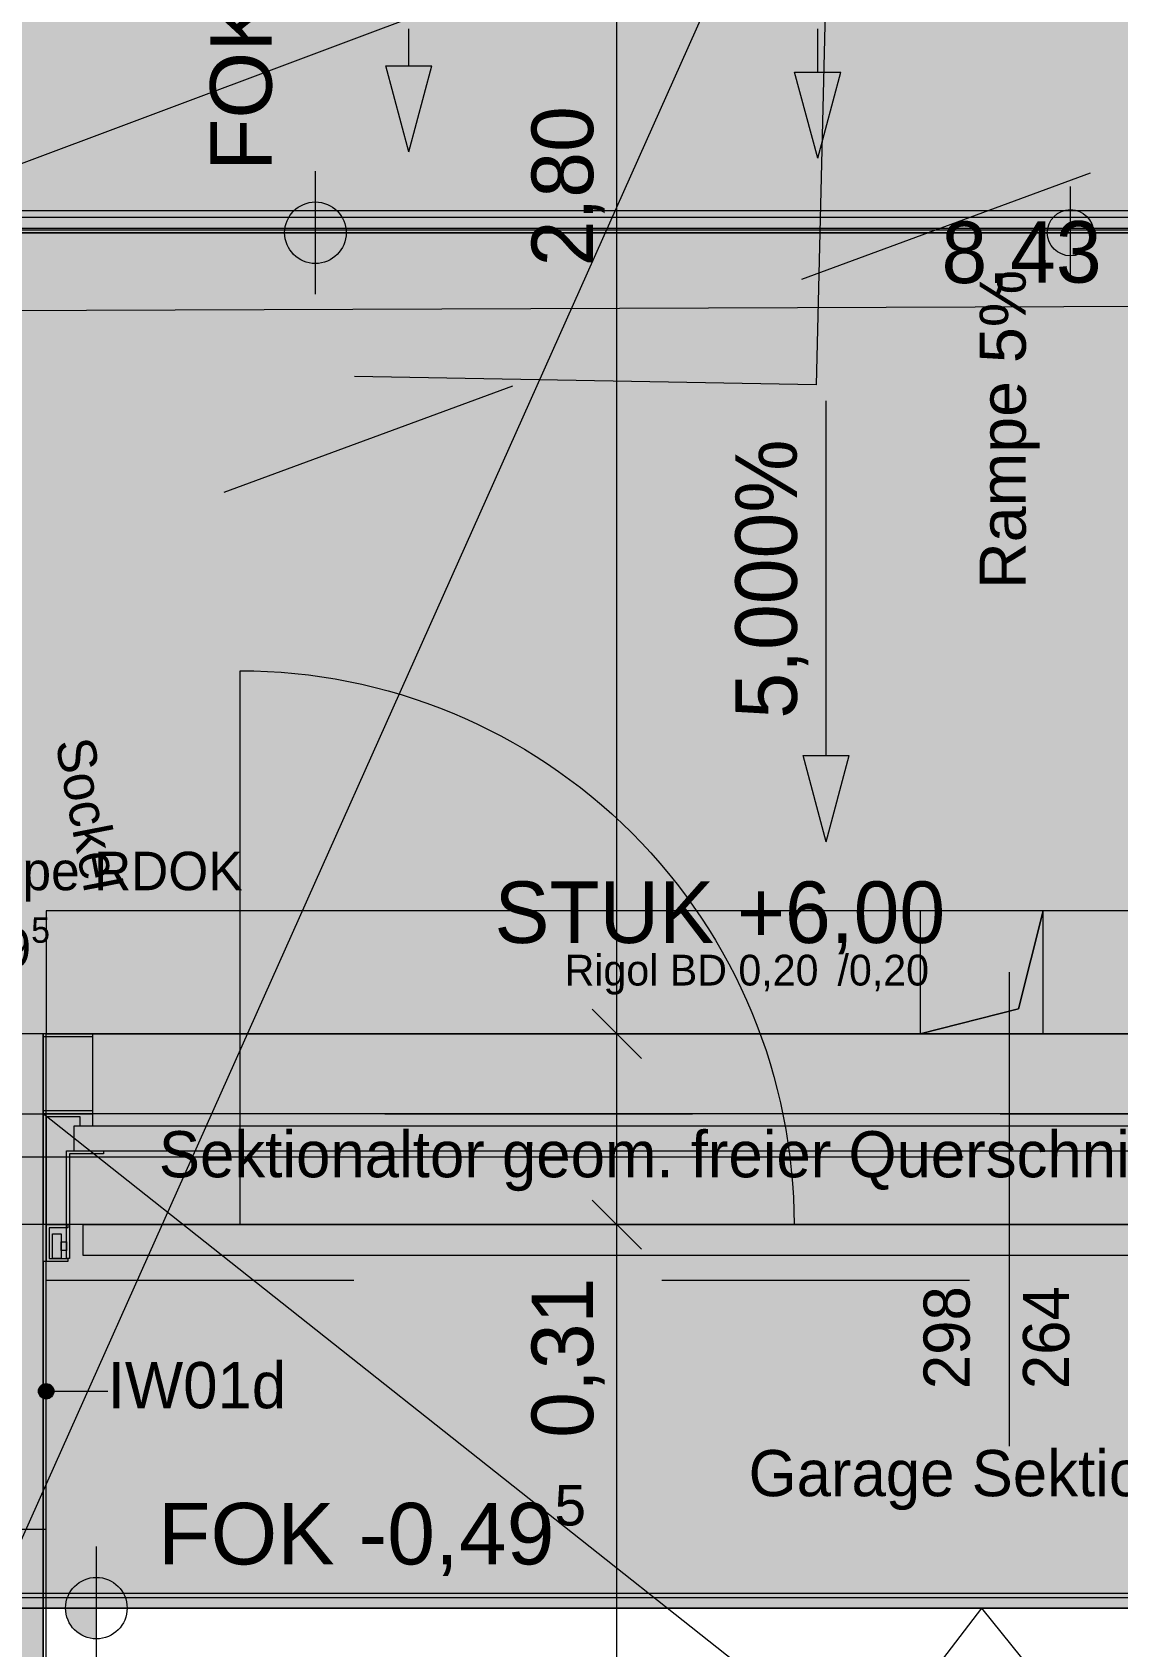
# Model space of a CAD drawing. Header units: metres. Extents: x -3.9 to 83, y -38 to 6.2.
# Drawn here: x 15.387 to 17.151, y -3.796 to -1.173 of the extents above; entities that cross this region are included whole.
import ezdxf

# ---------------------------------------------------------------- set-up
doc = ezdxf.new("R2010")
doc.units = ezdxf.units.M
doc.header["$MEASUREMENT"] = 0
doc.set_wipeout_variables(frame=1)
for name, pattern in [('Achse', [0.004, 0.002, -0.001, 0, -0.001]), ('GAS VERM', [0.013, 0.008, -0.005]), ('Punkt 1_1', [0.075, 0.025, -0.05]), ('Untersicht', [0.001, 0.0005, -0.0005]), ('Untersicht 1_1', [0.075, 0.025, -0.05]), ('Wipeout_Contour', [1, 0, -1])]:
    doc.linetypes.add(name, pattern=pattern)
for name, color, linetype in [('0._EG PP_2_000 Achsraster', 7, 'Continuous'), ('0._EG PP_2_110 Wand Aussen', 7, 'Continuous'), ('0._EG PP_2_220 Bodenaufbau', 7, 'Continuous'), ('0._EG PP_2_240 Unterdämmung', 7, 'Continuous'), ('0._EG PP_2_270 Deckendurchbruchsymbol', 7, 'Continuous'), ('0._EG PP_2_420 Rampe', 7, 'Continuous'), ('0._EG PP_2_870 Dokumentation allgemein', 7, 'Continuous'), ('0._EG PP_2_915 Allgemein Beschriftung.x', 7, 'Continuous'), ('0._EG PP_2_945 Einreichplan Beschriftung', 7, 'Continuous'), ('0._EG PP_2_950 Polierplan Bemaßung', 7, 'Continuous'), ('0._EG PP_2_970 Brandschutz', 7, 'Continuous'), ('0._EG PP_2_Gas_Gasleitung.verm', 7, 'Continuous')]:
    doc.layers.add(name, color=color, linetype=linetype)
doc.styles.add('ERSTELLTER_STIL_1', font='arial.ttf')
doc.styles.add('ERSTELLTER_STIL_2', font='')
doc.styles.add('ERSTELLTER_STIL_6', font='arial.ttf')
doc.styles.get('ERSTELLTER_STIL_2').set_extended_font_data('Eurostile')

msp = doc.modelspace()

# ---------------------------------------------------------------- hatches: boundary and pattern name
at = {"layer": '0._EG PP_2_110 Wand Aussen', "linetype": 'Continuous', "lineweight": 13, "true_color": 0xff6400}
for points in [[(15.325, -2.805), (15.405, -2.805), (15.405, -2.8), (15.325, -2.8)], [(15.325, -2.8976), (15.405, -2.8057), (15.405, -2.805), (15.325, -2.805)], [(15.405, -2.805), (15.405, -2.925), (15.485, -2.925), (15.485, -2.805)]]:
    msp.add_hatch(color=30, dxfattribs=at).paths.add_polyline_path(points)
at = {"layer": '0._EG PP_2_110 Wand Aussen', "linetype": 'Continuous', "lineweight": 0, "true_color": 0x373737}
msp.add_hatch(color=250, dxfattribs=at).paths.add_polyline_path([(15.405, -2.925), (15.405, -2.93), (15.485, -2.93), (15.485, -2.925)])
at = {"layer": '0._EG PP_2_110 Wand Aussen', "linetype": 'Continuous', "lineweight": 0, "true_color": 0xffffff}
msp.add_hatch(color=7, dxfattribs=at).paths.add_polyline_path([(15.455, -2.95), (15.455, -2.99), (18.495, -2.99), (18.495, -2.95)])
at = {"layer": '0._EG PP_2_220 Bodenaufbau', "linetype": 'Continuous', "lineweight": 0, "true_color": 0x111111}
msp.add_hatch(color=250, dxfattribs=at).paths.add_polyline_path([(18.559, -1.3916), (14.8492, -0.0413), (15.1324, -1.4985), (18.5586, -1.4985)])
at = {"layer": '0._EG PP_2_220 Bodenaufbau', "linetype": 'Continuous', "lineweight": 13}
msp.add_hatch(color=8, dxfattribs=at).paths.add_polyline_path([(18.5343, -2.8), (18.5343, -2.6), (15.41, -2.6), (15.41, -2.8)])
at = {"layer": '0._EG PP_2_270 Deckendurchbruchsymbol', "linetype": 'Continuous', "lineweight": 0, "true_color": 0x000000}
msp.add_hatch(color=18, dxfattribs=at).paths.add_polyline_path([(16.83, -2.8), (17.03, -2.8), (17.03, -2.6), (16.9896, -2.7596)])
at = {"layer": '0._EG PP_2_945 Einreichplan Beschriftung', "linetype": 'Continuous', "lineweight": 0, "true_color": 0x3f3f3f}
msp.add_hatch(color=250, dxfattribs=at).paths.add_polyline_path([(15.47, -3.16), (18.39, -3.16), (18.39, -3.11), (15.47, -3.11)])
at = {"layer": '0._EG PP_2_950 Polierplan Bemaßung', "linetype": 'Continuous', "lineweight": 13, "true_color": 0x6c6cff}
for points in [[(15.9993, -1.367), (16.0368, -1.2271), (15.9618, -1.2271)], [(16.6772, -2.4879), (16.7147, -2.348), (16.6397, -2.348)]]:
    msp.add_hatch(color=171, dxfattribs=at).paths.add_polyline_path(points)
at = {"layer": '0._EG PP_2_950 Polierplan Bemaßung', "linetype": 'Continuous', "lineweight": 0, "true_color": 0x000000}
for points in [[(15.8474, -1.4985), (15.8474, -1.4485), (15.8282, -1.4523), (15.812, -1.4632), (15.8012, -1.4794), (15.7974, -1.4985)], [(15.8474, -1.4985), (15.8474, -1.5485), (15.8665, -1.5447), (15.8827, -1.5339), (15.8936, -1.5177), (15.8974, -1.4985)], [(15.4915, -3.733), (15.5415, -3.733), (15.5377, -3.7138), (15.5268, -3.6976), (15.5106, -3.6868), (15.4915, -3.683)], [(15.4915, -3.733), (15.4415, -3.733), (15.4453, -3.7521), (15.4561, -3.7683), (15.4724, -3.7792), (15.4915, -3.783)]]:
    msp.add_hatch(color=18, dxfattribs=at).paths.add_polyline_path(points)

# ---------------------------------------------------------------- linework, layer by layer
at = {"layer": '0._EG PP_2_000 Achsraster', "color": 5, "linetype": 'Achse', "lineweight": 0, "ltscale": 1000}
msp.add_line((-1.5, -3), (21, -3), dxfattribs=at)
at = {"layer": '0._EG PP_2_110 Wand Aussen', "color": 7, "linetype": 'Continuous', "lineweight": 13, "ltscale": 1000}
for p, q in [((16.975, -3.4698), (16.975, -2.7)), ((15.405, -2.805), (15.405, -2.8)), ((15.485, -2.805), (15.405, -2.805)), ((15.405, -2.8057), (15.405, -2.805)), ((15.485, -2.8), (15.485, -2.805)), ((15.485, -2.8), (15.485, -2.805)), ((15.485, -2.805), (15.485, -2.925)), ((15.485, -2.805), (15.485, -2.925)), ((15.485, -2.925), (15.405, -2.925)), ((15.485, -2.93), (15.405, -2.93)), ((15.485, -2.93), (15.405, -2.93)), ((15.485, -2.93), (15.405, -2.93)), ((15.485, -2.925), (15.485, -2.93)), ((15.485, -2.925), (15.485, -2.93)), ((15.455, -2.95), (15.455, -2.99)), ((18.495, -2.95), (15.455, -2.95)), ((15.455, -2.99), (18.495, -2.99))]:
    msp.add_line(p, q, dxfattribs=at)
at = {"layer": '0._EG PP_2_110 Wand Aussen', "color": 7, "linetype": 'Untersicht 1_1', "lineweight": 13, "ltscale": 1000}
msp.add_line((18.485, -2.8), (15.485, -2.8), dxfattribs=at)
at = {"layer": '0._EG PP_2_110 Wand Aussen', "color": 8, "linetype": 'Continuous', "lineweight": 13, "ltscale": 1000}
for p, q in [((15.405, -2.93), (15.485, -2.93)), ((15.465, -2.935), (15.41, -2.935)), ((15.465, -2.95), (15.465, -2.935)), ((15.485, -2.93), (15.485, -2.95)), ((15.485, -2.95), (15.465, -2.95)), ((15.443, -3.165), (15.443, -2.99)), ((15.443, -2.99), (15.503, -2.99)), ((15.503, -2.99), (15.503, -2.995)), ((15.503, -2.995), (15.448, -2.995)), ((15.448, -2.995), (15.448, -3.165)), ((15.445, -3.11), (15.445, -3.115)), ((15.4345, -3.125), (15.4345, -3.165)), ((15.4345, -3.152), (15.4345, -3.138)), ((15.4345, -3.138), (15.443, -3.138)), ((15.443, -3.138), (15.443, -3.152)), ((15.443, -3.152), (15.4345, -3.152)), ((15.448, -3.165), (15.443, -3.165)), ((15.445, -3.165), (15.445, -3.17))]:
    msp.add_line(p, q, dxfattribs=at)
at = {"layer": '0._EG PP_2_110 Wand Aussen', "color": 8, "linetype": 'Punkt 1_1', "lineweight": 0, "ltscale": 1000}
msp.add_line((18.465, -2.93), (15.485, -2.93), dxfattribs=at)
at = {"layer": '0._EG PP_2_110 Wand Aussen', "color": 7, "linetype": 'Continuous', "lineweight": 13, "ltscale": 1000, "flags": 128}
for points in [[(15.405, -2.8), (15.325, -2.8)], [(15.485, -2.8), (15.405, -2.8)], [(15.405, -2.8), (15.405, -2.805)], [(15.41, -2.8), (15.405, -2.8)], [(15.405, -2.805), (15.405, -2.925)], [(15.405, -2.925), (15.405, -2.93)]]:
    msp.add_lwpolyline(points, dxfattribs=at)
at = {"layer": '0._EG PP_2_220 Bodenaufbau', "color": 7, "linetype": 'Continuous', "lineweight": 18, "ltscale": 1000, "flags": 128}
for points in [[(18.5586, -1.463), (15.125, -1.463)], [(15.1319, -1.4985), (18.5586, -1.4985)], [(18.5586, -1.4985), (15.1324, -1.4985)]]:
    msp.add_lwpolyline(points, dxfattribs=at)
at = {"layer": '0._EG PP_2_220 Bodenaufbau', "color": 8, "linetype": 'Continuous', "lineweight": 13, "ltscale": 1000, "flags": 128}
msp.add_lwpolyline([(18.5343, -2.8), (18.5343, -2.6), (15.41, -2.6), (15.41, -2.8)], close=True, dxfattribs=at)
at = {"layer": '0._EG PP_2_240 Unterdämmung', "color": 30, "linetype": 'Untersicht', "lineweight": 13, "ltscale": 1000, "true_color": 0xff6400, "flags": 128}
msp.add_lwpolyline([(12.96, -2.93), (18.6653, -2.93), (18.6723, -0.81)], dxfattribs=at)
at = {"layer": '0._EG PP_2_270 Deckendurchbruchsymbol', "color": 7, "linetype": 'Continuous', "lineweight": 13, "ltscale": 1000, "flags": 128}
for points in [[(16.9896, -2.7596), (17.03, -2.6), (16.83, -2.6), (16.83, -2.8)], [(16.83, -2.8), (17.03, -2.8), (17.03, -2.6), (16.9896, -2.7596)]]:
    msp.add_lwpolyline(points, close=True, dxfattribs=at)
at = {"layer": '0._EG PP_2_420 Rampe', "color": 7, "linetype": 'Continuous', "lineweight": 13, "ltscale": 1000}
msp.add_line((18.6426, -5.8532), (16.93, -3.733), dxfattribs=at)
at = {"layer": '0._EG PP_2_420 Rampe', "color": 7, "linetype": 'Continuous', "lineweight": 18, "ltscale": 1000, "flags": 128}
for points in [[(18.5701, -1.4738), (14.8724, -1.4738)], [(14.8758, -1.4913), (18.57, -1.4913)], [(18.5701, -1.4944), (15.0801, -1.4944)], [(14.8772, -1.4985), (18.57, -1.4985)], [(15.41, -2.6), (15.41, -2.8)], [(18.5343, -2.6), (15.41, -2.6)], [(15.41, -2.8), (18.5343, -2.8)]]:
    msp.add_lwpolyline(points, dxfattribs=at)
at = {"layer": '0._EG PP_2_915 Allgemein Beschriftung.x', "color": 7, "linetype": 'Continuous', "lineweight": 13, "ltscale": 1000}
msp.add_line((15.46, -3.3807), (15.51, -3.3807), dxfattribs=at)
at = {"layer": '0._EG PP_2_945 Einreichplan Beschriftung', "color": 7, "linetype": 'Continuous', "lineweight": 13, "ltscale": 1000, "flags": 128}
msp.add_lwpolyline([(15.47, -3.16), (15.47, -3.11), (18.39, -3.11), (18.39, -3.16)], close=True, dxfattribs=at)
at = {"layer": '0._EG PP_2_950 Polierplan Bemaßung', "color": 6, "linetype": 'Continuous', "lineweight": 13, "ltscale": 1000, "true_color": 0xfb02fe}
for p, q in [((16.3372, -2.8), (16.3372, 0)), ((12.9571, -1.6334), (21.3851, -1.6025)), ((16.2972, -2.76), (16.3772, -2.84)), ((16.4122, -2.8), (16.2622, -2.8)), ((16.3372, -3.11), (16.3372, -2.8)), ((16.2972, -3.07), (16.3772, -3.15)), ((16.4122, -3.11), (16.2622, -3.11)), ((16.3372, -12.595), (16.3372, -3.11))]:
    msp.add_line(p, q, dxfattribs=at)
at = {"layer": '0._EG PP_2_950 Polierplan Bemaßung', "color": 76, "linetype": 'Continuous', "lineweight": 13, "ltscale": 1000, "true_color": 0x3f7f02}
for p, q in [((15.0801, -1.4944), (18.8546, -0.08)), ((17.074, -1.5735), (17.074, -1.4235)), ((16.999, -1.4985), (17.149, -1.4985))]:
    msp.add_line(p, q, dxfattribs=at)
at = {"layer": '0._EG PP_2_950 Polierplan Bemaßung', "color": 30, "linetype": 'Untersicht', "lineweight": 13, "ltscale": 1000, "true_color": 0xff6400}
msp.add_line((18.9827, -0.71), (12.96, -2.93), dxfattribs=at)
at = {"layer": '0._EG PP_2_950 Polierplan Bemaßung', "color": 171, "linetype": 'Continuous', "lineweight": 13, "ltscale": 1000, "true_color": 0x6c6cff}
for p, q in [((15.9993, -1.2271), (15.9993, -1.167)), ((16.6634, -1.1773), (16.6634, -1.1673)), ((16.6634, -1.2374), (16.6634, -1.1773)), ((15.9618, -1.2271), (16.0368, -1.2271)), ((15.9993, -1.367), (15.9618, -1.2271)), ((15.9993, -1.367), (16.0368, -1.2271)), ((16.6259, -1.2374), (16.7009, -1.2374)), ((16.6634, -1.3773), (16.6259, -1.2374)), ((16.6634, -1.3773), (16.7009, -1.2374)), ((16.6772, -2.2879), (16.6772, -1.7717)), ((16.6772, -2.348), (16.6772, -2.2879)), ((16.6397, -2.348), (16.7147, -2.348)), ((16.6772, -2.4879), (16.6397, -2.348)), ((16.6772, -2.4879), (16.7147, -2.348))]:
    msp.add_line(p, q, dxfattribs=at)
at = {"layer": '0._EG PP_2_950 Polierplan Bemaßung', "color": 7, "linetype": 'Continuous', "lineweight": 13, "ltscale": 1000}
for p, q in [((15.8474, -1.5985), (15.8474, -1.3985)), ((15.9474, -1.4985), (15.7474, -1.4985)), ((15.4915, -3.833), (15.4915, -3.633))]:
    msp.add_line(p, q, dxfattribs=at)
for centre in [(15.8474, -1.4985), (15.4915, -3.733)]:
    msp.add_circle(centre, 0.05, dxfattribs=at)
at = {"layer": '0._EG PP_2_950 Polierplan Bemaßung', "color": 76, "linetype": 'Continuous', "lineweight": 13, "ltscale": 1000, "true_color": 0x3f7f02}
msp.add_circle((17.074, -1.4985), 0.0375, dxfattribs=at)
at = {"layer": '0._EG PP_2_970 Brandschutz', "color": 7, "linetype": 'Continuous', "lineweight": 13, "ltscale": 1000, "flags": 128}
msp.add_lwpolyline([(15.725, -3.11), (15.725, -2.21, -0.414214), (16.625, -3.11)], format="xyb", close=True, dxfattribs=at)
at = {"layer": '0._EG PP_2_Gas_Gasleitung.verm', "color": 54, "linetype": 'GAS VERM', "lineweight": 13, "ltscale": 1000, "true_color": 0xa8a800}
for p, q in [((16.7029, 0.0039), (16.6608, -1.7456)), ((16.6608, -1.7456), (15.9109, -1.7319))]:
    msp.add_line(p, q, dxfattribs=at)

# ---------------------------------------------------------------- texts
at = {"layer": '0._EG PP_2_110 Wand Aussen', "color": 7, "linetype": 'Continuous', "lineweight": 18, "insert": (16.8705, -2.671), "char_height": 0.1, "attachment_point": 9, "style": 'ERSTELLTER_STIL_2'}
msp.add_mtext('\\A1;{\\pqr;\\pt0;\\fEurostile|b0|i0|c0|p0;\\W1.000000;STUK +6,00}', dxfattribs=at)
at = {"layer": '0._EG PP_2_110 Wand Aussen', "color": 7, "linetype": 'Continuous', "lineweight": 13, "char_height": 0.075, "attachment_point": 9, "rotation": 90, "style": 'ERSTELLTER_STIL_2'}
for s, insert in [('\\A1;{\\pqr;\\pt0;\\fEurostile|b0|i0|c0|p0;\\W1.000000;298}', (16.9114, -3.21)), ('\\A1;{\\pqr;\\pt0;\\fEurostile|b0|i0|c0|p0;\\W1.000000;264}', (17.073, -3.21))]:
    msp.add_mtext(s, dxfattribs=dict(at, insert=insert))
at = {"layer": '0._EG PP_2_110 Wand Aussen', "color": 7, "linetype": 'Continuous', "lineweight": 13, "insert": (17.4432, -3.5738), "char_height": 0.075, "attachment_point": 9, "style": 'ERSTELLTER_STIL_2'}
msp.add_mtext('\\A1;{\\pqr;\\pt0;\\fEurostile|b0|i0|c0|p0;\\W1.000000;Garage Sektionaltor}', dxfattribs=at)
at = {"layer": '0._EG PP_2_270 Deckendurchbruchsymbol', "color": 1, "linetype": 'Continuous', "lineweight": 0, "insert": (16.5605, -2.7366), "char_height": 0.05, "attachment_point": 8, "style": 'ERSTELLTER_STIL_2'}
msp.add_mtext('\\A1;{\\pqc;\\pt0;\\fEurostile|b0|i0|c0|p0;\\W1.000000;Rigol BD 0,20\\fEurostile|b0|i0|c0|p0;\\W1.000000;\\A1{\\H.66x;\\S^  ;}\\fEurostile|b0|i0|c0|p0;\\W1.000000; /0,20\\fEurostile|b0|i0|c0|p0;\\W1.000000;\\A1{\\H.66x;\\S^  ;}\\fEurostile|b0|i0|c0|p0;\\W1.000000;\\fEurostile|b0|i0|c0|p0;\\W1.000000;\\A1{\\H.66x;\\S^  ;}}', dxfattribs=at)
at = {"layer": '0._EG PP_2_870 Dokumentation allgemein', "color": 14, "linetype": 'Continuous', "lineweight": 13, "true_color": 0xa80000, "insert": (15.486, -2.3142), "char_height": 0.0625, "attachment_point": 1, "rotation": 280.997, "style": 'ERSTELLTER_STIL_2'}
msp.add_mtext('\\A1;{\\pql;\\fEurostile|b0|i0|c0|p0;\\W1.000000;Sockel}', dxfattribs=at)
at = {"layer": '0._EG PP_2_915 Allgemein Beschriftung.x', "color": 7, "linetype": 'Continuous', "lineweight": 13, "insert": (17.0242, -2.0771), "char_height": 0.075, "attachment_point": 7, "rotation": 90, "style": 'ERSTELLTER_STIL_6'}
msp.add_mtext('\\A1;{\\pql;\\fHelvetica|b0|i0|c0|p0;\\W1.000000;Rampe 5%}', dxfattribs=at)
at = {"layer": '0._EG PP_2_915 Allgemein Beschriftung.x', "color": 7, "linetype": 'Continuous', "lineweight": 13, "insert": (15.51, -3.3713), "char_height": 0.075, "attachment_point": 4, "style": 'ERSTELLTER_STIL_2'}
msp.add_mtext('\\A1;{\\pql;\\fEurostile|b0|i0|c0|p0;\\W1.000000;IW01d}', dxfattribs=at)
at = {"layer": '0._EG PP_2_945 Einreichplan Beschriftung', "color": 7, "linetype": 'Continuous', "lineweight": 13, "insert": (15.593, -3.0557), "char_height": 0.075, "width": 2.670945, "attachment_point": 7, "style": 'ERSTELLTER_STIL_2'}
msp.add_mtext('\\A1;{\\pql;\\fEurostile|b0|i0|c0|p0;\\W1.000000;Sektionaltor geom. freier Querschnitt 2,20m² mit Gehtür}', dxfattribs=at)
at = {"layer": '0._EG PP_2_950 Polierplan Bemaßung', "color": 7, "linetype": 'Continuous', "lineweight": 13, "insert": (15.8056, -1.3985), "char_height": 0.1, "attachment_point": 7, "rotation": 90, "style": 'ERSTELLTER_STIL_1'}
msp.add_mtext('\\A1;{\\pql;\\fArial|b0|i0|c0|p0;\\W1.000000;FOK -0,38\\fArial|b0|i0|c0|p0;\\W1.000000;\\A1{\\H.66x;\\S5^  ;}}', dxfattribs=at)
at = {"layer": '0._EG PP_2_950 Polierplan Bemaßung', "color": 6, "linetype": 'Continuous', "lineweight": 13, "true_color": 0xfb02fe, "char_height": 0.1, "width": 0.306373, "attachment_point": 7, "style": 'ERSTELLTER_STIL_2'}
for s, insert, rotation in [('\\A1;{\\pql;\\fEurostile|b0|i0|c0|p0;\\W1.000000;2,80}', (16.3172, -1.5532), 90), ('\\A1;{\\pql;\\fEurostile|b0|i0|c0|p0;\\W1.000000;8,43}', (16.8647, -1.599), 0.2101), ('\\A1;{\\pql;\\fEurostile|b0|i0|c0|p0;\\W1.000000;0,31}', (16.3172, -3.4564), 90)]:
    msp.add_mtext(s, dxfattribs=dict(at, insert=insert, rotation=rotation))
at = {"layer": '0._EG PP_2_950 Polierplan Bemaßung', "color": 171, "linetype": 'Continuous', "lineweight": 13, "true_color": 0x6c6cff, "insert": (16.6482, -2.2879), "char_height": 0.1, "attachment_point": 7, "rotation": 90, "style": 'ERSTELLTER_STIL_2'}
msp.add_mtext('\\A1;{\\pql;\\fEurostile|b0|i0|c0|p0;\\W1.000000;5,000\\fEurostile|b0|i0|c0|p0;\\W1.000000;%}', dxfattribs=at)
at = {"layer": '0._EG PP_2_950 Polierplan Bemaßung', "color": 76, "linetype": 'Continuous', "lineweight": 13, "true_color": 0x3f7f02, "insert": (15.195, -2.5855), "char_height": 0.0625, "width": 0.537415, "attachment_point": 7, "style": 'ERSTELLTER_STIL_2'}
msp.add_mtext('\\A1;{\\pql;\\fEurostile|b0|i0|c0|p0;\\W1.000000;Rampe RDOK}', dxfattribs=at)
at = {"layer": '0._EG PP_2_950 Polierplan Bemaßung', "color": 76, "linetype": 'Continuous', "lineweight": 13, "true_color": 0x3f7f02, "insert": (15.195, -2.7098), "char_height": 0.0625, "attachment_point": 7, "style": 'ERSTELLTER_STIL_2'}
msp.add_mtext('\\A1;{\\pql;\\fEurostile|b0|i0|c0|p0;\\W1.000000;-0,49\\fEurostile|b0|i0|c0|p0;\\W1.000000;\\A1{\\H.66x;\\S5^  ;}}', dxfattribs=at)
at = {"layer": '0._EG PP_2_950 Polierplan Bemaßung', "color": 7, "linetype": 'Continuous', "lineweight": 13, "insert": (15.5915, -3.6912), "char_height": 0.1, "attachment_point": 7, "style": 'ERSTELLTER_STIL_1'}
msp.add_mtext('\\A1;{\\pql;\\fArial|b0|i0|c0|p0;\\W1.000000;FOK -0,49\\fArial|b0|i0|c0|p0;\\W1.000000;\\A1{\\H.66x;\\S5^  ;}}', dxfattribs=at)

# ---------------------------------------------------------------- wipeouts: each hides what was drawn before it
at = {"color": 254, "linetype": 'Wipeout_Contour', "lineweight": 0, "ltscale": 71.587741}
msp.add_wipeout([(15.41, -12.685), (15.41, -3.11), (15.405, -3.11), (15.405, -12.685)], dxfattribs=at).dxf.layer = '0._EG PP_2_110 Wand Aussen'

# ---------------------------------------------------------------- next in the draw order: linework, layer by layer
at = {"layer": '0._EG PP_2_110 Wand Aussen', "color": 8, "linetype": 'Continuous', "lineweight": 13, "ltscale": 1000}
for p, q in [((15.4205, -3.125), (15.4345, -3.125)), ((15.4205, -3.165), (15.4205, -3.125)), ((15.4345, -3.165), (15.4205, -3.165))]:
    msp.add_line(p, q, dxfattribs=at)
at = {"layer": '0._EG PP_2_915 Allgemein Beschriftung.x', "color": 7, "linetype": 'Continuous', "lineweight": 13, "ltscale": 1000}
msp.add_line((15.4225, -3.3807), (15.46, -3.3807), dxfattribs=at)

# ---------------------------------------------------------------- next in the draw order: wipeouts: each hides what was drawn before it
at = {"color": 254, "linetype": 'Wipeout_Contour', "lineweight": 0, "ltscale": 71.441081}
msp.add_wipeout([(15.405, -12.685), (15.405, -3.11), (15.325, -3.11), (15.325, -12.685)], dxfattribs=at).dxf.layer = '0._EG PP_2_110 Wand Aussen'

# ---------------------------------------------------------------- next in the draw order: hatches: boundary and pattern name
at = {"layer": '0._EG PP_2_110 Wand Aussen', "linetype": 'Continuous', "lineweight": 13, "true_color": 0xff6400}
msp.add_hatch(color=30, dxfattribs=at).paths.add_polyline_path([(15.405, -6.225), (15.405, -2.8057), (15.325, -2.8976), (15.325, -6.225)])
at = {"layer": '0._EG PP_2_220 Bodenaufbau', "linetype": 'Continuous', "lineweight": 0, "true_color": 0x111111}
msp.add_hatch(color=250, dxfattribs=at).paths.add_polyline_path([(18.5555, -2.439), (18.5586, -1.4985), (15.1319, -1.4985), (15.32, -2.4666), (15.32, -3.733), (18.5426, -3.733), (18.5469, -2.439)])
at = {"layer": '0._EG PP_2_915 Allgemein Beschriftung.x', "linetype": 'Continuous', "lineweight": 0, "true_color": 0x000000}
msp.add_hatch(color=18, dxfattribs=at).paths.add_polyline_path([(15.3975, -3.3807), (15.3985, -3.3855), (15.4012, -3.3895), (15.4052, -3.3922), (15.41, -3.3932), (15.4148, -3.3922), (15.4188, -3.3895), (15.4215, -3.3855), (15.4225, -3.3807), (15.4215, -3.3759), (15.4188, -3.3719), (15.4148, -3.3691), (15.41, -3.3682), (15.4052, -3.3691), (15.4012, -3.3719), (15.3985, -3.3759)])

# ---------------------------------------------------------------- next in the draw order: linework, layer by layer
at = {"layer": '0._EG PP_2_110 Wand Aussen', "color": 7, "linetype": 'Continuous', "lineweight": 13, "ltscale": 1000}
msp.add_line((15.405, -6.225), (15.405, -2.8057), dxfattribs=at)
at = {"layer": '0._EG PP_2_110 Wand Aussen', "color": 7, "linetype": 'Continuous', "lineweight": 18, "ltscale": 1000}
msp.add_line((15.405, -2.93), (15.405, -3.11), dxfattribs=at)
msp.add_line((15.405, -2.93), (15.405, -3.11), dxfattribs=at)
msp.add_line((15.405, -2.93), (15.405, -3.11), dxfattribs=at)
at = {"layer": '0._EG PP_2_110 Wand Aussen', "color": 8, "linetype": 'Continuous', "lineweight": 13, "ltscale": 1000}
for p, q in [((15.405, -3.17), (15.405, -2.93)), ((15.41, -2.935), (15.41, -3.17)), ((15.41, -3.17), (15.41, -3.11)), ((15.41, -3.11), (15.445, -3.11)), ((15.445, -3.115), (15.415, -3.115)), ((15.415, -3.115), (15.415, -3.165)), ((15.41, -3.17), (15.405, -3.17)), ((15.445, -3.17), (15.41, -3.17)), ((15.415, -3.165), (15.445, -3.165))]:
    msp.add_line(p, q, dxfattribs=at)
at = {"layer": '0._EG PP_2_110 Wand Aussen', "color": 8, "linetype": 'Punkt 1_1', "lineweight": 0, "ltscale": 1000}
for p, q in [((18.545, -5.4169), (15.405, -2.93)), ((15.405, -3.17), (15.405, -5.4169))]:
    msp.add_line(p, q, dxfattribs=at)
at = {"layer": '0._EG PP_2_110 Wand Aussen', "color": 7, "linetype": 'Untersicht 1_1', "lineweight": 13, "ltscale": 1000}
msp.add_line((18.545, -3.11), (15.405, -3.11), dxfattribs=at)
at = {"layer": '0._EG PP_2_110 Wand Aussen', "color": 7, "linetype": 'Continuous', "lineweight": 13, "ltscale": 1000, "flags": 128}
msp.add_lwpolyline([(15.41, -6.225), (15.41, -2.8)], dxfattribs=at)
at = {"layer": '0._EG PP_2_110 Wand Aussen', "color": 7, "linetype": 'Continuous', "lineweight": 18, "ltscale": 1000, "flags": 128}
for points in [[(15.405, -3.11), (15.325, -3.11)], [(15.41, -3.11), (15.405, -3.11)], [(15.41, -3.605), (15.41, -3.11)], [(15.41, -4.505), (15.41, -3.605)]]:
    msp.add_lwpolyline(points, dxfattribs=at)
at = {"layer": '0._EG PP_2_110 Wand Aussen', "color": 16, "linetype": 'Untersicht', "lineweight": 13, "ltscale": 1000, "true_color": 0x7e0000, "flags": 128}
msp.add_lwpolyline([(15.41, -3.605), (15.405, -3.605), (15.325, -3.605), (15.32, -3.605)], dxfattribs=at)
at = {"layer": '0._EG PP_2_220 Bodenaufbau', "color": 7, "linetype": 'Continuous', "lineweight": 13, "ltscale": 1000, "true_color": 0xf4f4f4, "flags": 128}
for points in [[(18.8361, -3.7091), (15.12, -3.7091)], [(15.12, -3.733), (18.8361, -3.733)]]:
    msp.add_lwpolyline(points, dxfattribs=at)
at = {"layer": '0._EG PP_2_220 Bodenaufbau', "color": 7, "linetype": 'Continuous', "lineweight": 18, "ltscale": 1000, "flags": 128}
msp.add_lwpolyline([(18.5426, -3.733), (15.32, -3.733)], dxfattribs=at)
at = {"layer": '0._EG PP_2_240 Unterdämmung', "color": 30, "linetype": 'Untersicht', "lineweight": 13, "ltscale": 1000, "true_color": 0xff6400, "flags": 128}
msp.add_lwpolyline([(15.32, -2.93), (15.32, -12.685), (18.5127, -12.685), (18.5453, -2.93)], close=True, dxfattribs=at)
at = {"layer": '0._EG PP_2_240 Unterdämmung', "color": 8, "linetype": 'Untersicht', "lineweight": 13, "ltscale": 1000, "flags": 128}
for points in [[(18.5447, -3.11), (15.41, -3.11)], [(15.41, -3.115), (15.41, -3.11)], [(15.41, -3.195), (15.41, -3.115)], [(15.41, -3.2), (15.41, -3.195)], [(15.41, -3.2), (18.4544, -3.2)]]:
    msp.add_lwpolyline(points, dxfattribs=at)
at = {"layer": '0._EG PP_2_420 Rampe', "color": 7, "linetype": 'Continuous', "lineweight": 13, "ltscale": 1000}
for p, q in [((15.32, -3.733), (16.93, -0.13)), ((15.305, -5.8532), (16.93, -3.733))]:
    msp.add_line(p, q, dxfattribs=at)
at = {"layer": '0._EG PP_2_420 Rampe', "color": 7, "linetype": 'Continuous', "lineweight": 13, "ltscale": 1000, "true_color": 0xf4f4f4, "flags": 128}
for points in [[(18.8361, -3.7163), (15.12, -3.7163)], [(15.12, -3.733), (18.8361, -3.733)]]:
    msp.add_lwpolyline(points, dxfattribs=at)
at = {"layer": '0._EG PP_2_420 Rampe', "color": 7, "linetype": 'Continuous', "lineweight": 18, "ltscale": 1000, "flags": 128}
for points in [[(18.8426, -3.7163), (18.8361, -3.7163), (15.12, -3.7163)], [(18.8426, -3.733), (15.32, -3.733)]]:
    msp.add_lwpolyline(points, dxfattribs=at)
at = {"layer": '0._EG PP_2_915 Allgemein Beschriftung.x', "color": 7, "linetype": 'Continuous', "lineweight": 13, "ltscale": 1000}
msp.add_circle((15.41, -3.3807), 0.0125, dxfattribs=at)
at = {"layer": '0._EG PP_2_950 Polierplan Bemaßung', "color": 7, "linetype": 'Continuous', "lineweight": 13, "ltscale": 1000}
msp.add_line((15.3915, -3.733), (15.5915, -3.733), dxfattribs=at)

doc.saveas('drawing.dxf')
